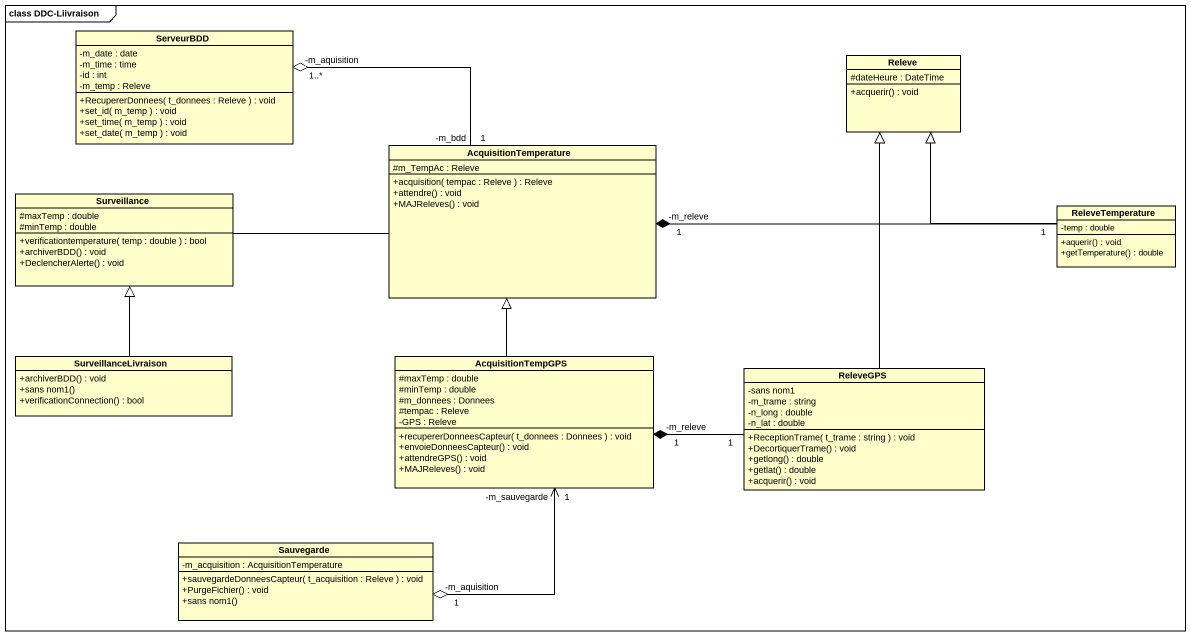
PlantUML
@startuml
mainframe class DDC-Liivraison
hide circle
hide empty members
skinparam classAttributeIconSize 0
class ServeurBDD {
  -m_date : date
  -m_time : time
  -id : int
  -m_temp : Releve
  +RecupererDonnees( t_donnees : Releve ) : void
  +set_id( m_temp ) : void
  +set_time( m_temp ) : void
  +set_date( m_temp ) : void
}
class Releve {
  #dateHeure : DateTime
  +acquerir() : void
}
class AcquisitionTemperature {
  #m_TempAc : Releve
  +acquisition( tempac : Releve ) : Releve
  +attendre() : void
  +MAJReleves() : void
}
class Surveillance {
  #maxTemp : double
  #minTemp : double
  +verificationtemperature( temp : double ) : bool
  +archiverBDD() : void
  +DeclencherAlerte() : void
}
class ReleveTemperature {
  -temp : double
  +aquerir() : void
  +getTemperature() : double
}
class SurveillanceLivraison {
  +archiverBDD() : void
  +sans nom1()
  +verificationConnection() : bool
}
class AcquisitionTempGPS {
  #maxTemp : double
  #minTemp : double
  #m_donnees : Donnees
  #tempac : Releve
  -GPS : Releve
  +recupererDonneesCapteur( t_donnees : Donnees ) : void
  +envoieDonneesCapteur() : void
  +attendreGPS() : void
  +MAJReleves() : void
}
class ReleveGPS {
  -sans nom1
  -m_trame : string
  -n_long : double
  -n_lat : double
  +ReceptionTrame( t_trame : string ) : void
  +DecortiquerTrame() : void
  +getlong() : double
  +getlat() : double
  +acquerir() : void
}
class Sauvegarde {
  -m_acquisition : AcquisitionTemperature
  +sauvegardeDonneesCapteur( t_acquisition : Releve ) : void
  +PurgeFichier() : void
  +sans nom1()
}
ServeurBDD "1..*\n-m_aquisition" o-right- "1\n-m_bdd" AcquisitionTemperature
AcquisitionTemperature "1\n-m_releve" *-right- "1" ReleveTemperature
Surveillance -right- AcquisitionTemperature
ReleveTemperature -up-|> Releve
SurveillanceLivraison -up-|> Surveillance
AcquisitionTempGPS -up-|> AcquisitionTemperature
AcquisitionTempGPS "1\n-m_releve" *-right- "1" ReleveGPS
ReleveGPS -up-|> Releve
Sauvegarde "1\n-m_aquisition" o-up-> "1\n-m_sauvegarde" AcquisitionTempGPS
@enduml
